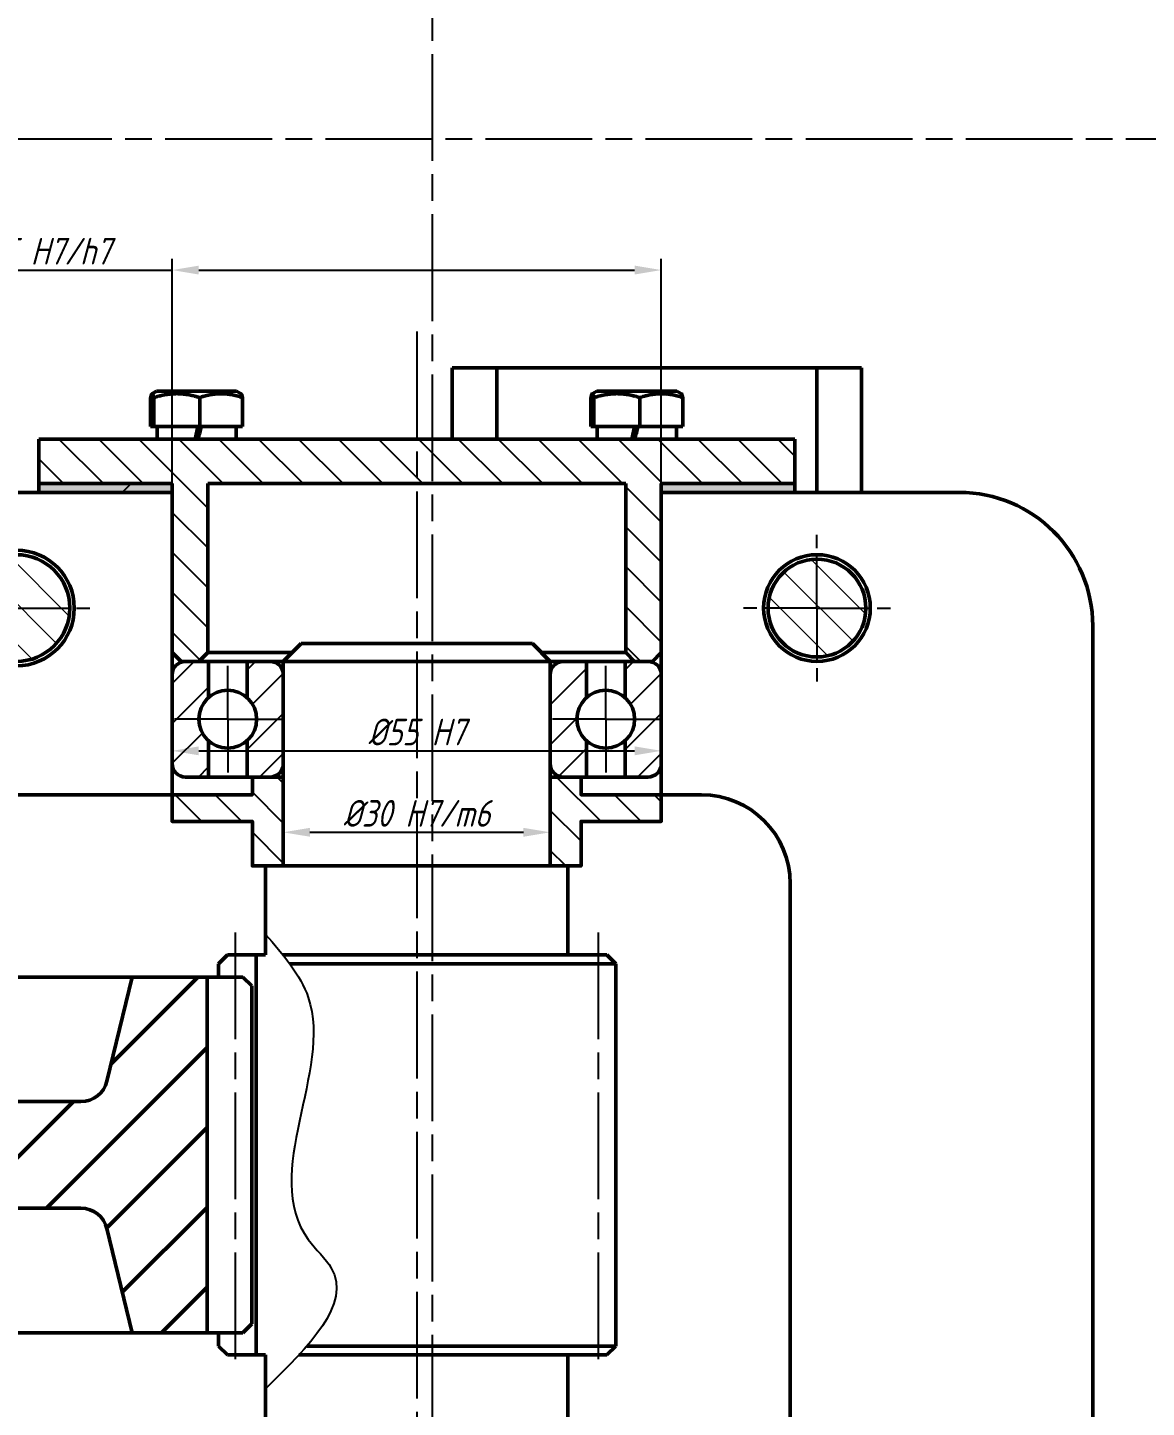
# Model space of a CAD drawing. Header units: millimetres. Extents: x 5133 to 6360, y 1254 to 2395.
# Drawn here: x 5387.6 to 5513.4, y 1828.7 to 1983.8 of the extents above; entities that cross this region are included whole.
import ezdxf

# ---------------------------------------------------------------- set-up
doc = ezdxf.new("R2010")
doc.units = ezdxf.units.MM
doc.linetypes.add('AM_ISO08W050', pattern=[18, 12, -1.5, 3, -1.5])
doc.linetypes.add('AM_ISO08W050x2', pattern=[9, 6, -0.75, 1.5, -0.75])
doc.layers.add('AM_7', color=4, linetype='AM_ISO08W050', lineweight=25)
doc.layers.add('AM_VIS', color=7, linetype='Continuous', lineweight=50)
doc.layers.add('AMV_35_HATCH', color=1, linetype='Continuous')
doc.styles.add('GOST', font='GOST.shx', dxfattribs={"oblique": 15})
doc.dimstyles.new('GOST', dxfattribs={"dimscale": 0, "dimtxt": 3, "dimasz": 3, "dimexe": 1.25, "dimexo": 0, "dimtad": 1, "dimtoh": 1, "dimdec": 3, "dimdsep": 46, "dimtxsty": 'GOST', "dimcen": 5, "dimadec": 3, "dimazin": 2, "dimtfac": 1, "dimtdec": 4, "dimtmove": 1, "dimatfit": 3, "dimfxl": 0, "dimtolj": 1, "dimtzin": 0, "dimarcsym": 0})
pattern_1 = [(135, (824.547, 1246.1898), (-2.245064, -2.245064), [])]
pattern_2 = [(45, (824.547, 1246.1898), (-2.245064, 2.245064), [])]

# ---------------------------------------------------------------- blocks, each defined once
blk = doc.blocks.new('*D6')
at = {"color": 0, "lineweight": -2}
for p, q in [((5403.84, 1911.07), (5403.84, 1901.26)), ((5458.84, 1911.07), (5458.84, 1901.26)), ((5406.84, 1902.51), (5455.84, 1902.51))]:
    blk.add_line(p, q, dxfattribs=at)
at = {"color": 0, "lineweight": 20}
for points in [[(5406.84, 1903.01), (5406.84, 1902.01), (5403.84, 1902.51)], [(5455.84, 1903.01), (5455.84, 1902.01), (5458.84, 1902.51)]]:
    blk.add_solid(points, dxfattribs=at)
at = {"layer": 'Defpoints', "color": 0, "lineweight": 20}
for p in [(5403.84, 1911.07), (5458.84, 1911.07), (5458.84, 1902.51)]:
    blk.add_point(p, dxfattribs=at)
at = {"color": 0, "lineweight": 20, "insert": (5431.34, 1904.63), "char_height": 3, "attachment_point": 5, "style": 'GOST'}
blk.add_mtext('\\A1;\\A1;%%c55 H7 ', dxfattribs=at)
blk = doc.blocks.new('*D7')
at = {"color": 0, "lineweight": -2}
for p, q in [((5403.84, 1932.57), (5403.84, 1957.83)), ((5458.84, 1932.57), (5458.84, 1957.83)), ((5378.85, 1956.58), (5403.84, 1956.58)), ((5406.84, 1956.58), (5455.84, 1956.58))]:
    blk.add_line(p, q, dxfattribs=at)
at = {"color": 0, "lineweight": 20}
for points in [[(5406.84, 1957.08), (5406.84, 1956.08), (5403.84, 1956.58)], [(5455.84, 1957.08), (5455.84, 1956.08), (5458.84, 1956.58)]]:
    blk.add_solid(points, dxfattribs=at)
at = {"layer": 'Defpoints', "color": 0, "lineweight": 20}
for p in [(5458.84, 1956.58), (5403.84, 1932.57), (5458.84, 1932.57)]:
    blk.add_point(p, dxfattribs=at)
at = {"color": 0, "lineweight": 20, "insert": (5388.87, 1958.7), "char_height": 3, "attachment_point": 5, "style": 'GOST'}
blk.add_mtext('\\A1;\\A1;%%c55 H7/h7 ', dxfattribs=at)
blk = doc.blocks.new('*D14')
at = {"color": 0, "lineweight": -2}
for p, q in [((5416.34, 1893.35), (5416.34, 1894.6)), ((5419.34, 1893.35), (5443.34, 1893.35)), ((5446.34, 1893.35), (5446.34, 1894.6))]:
    blk.add_line(p, q, dxfattribs=at)
at = {"color": 0, "lineweight": 20}
for points in [[(5419.34, 1893.85), (5419.34, 1892.85), (5416.34, 1893.35)], [(5443.34, 1893.85), (5443.34, 1892.85), (5446.34, 1893.35)]]:
    blk.add_solid(points, dxfattribs=at)
at = {"layer": 'Defpoints', "color": 0, "lineweight": 20}
for p in [(5416.34, 1893.35), (5446.34, 1893.35), (5446.34, 1893.35)]:
    blk.add_point(p, dxfattribs=at)
at = {"color": 0, "lineweight": 20, "insert": (5431.34, 1895.48), "char_height": 3, "attachment_point": 5, "style": 'GOST'}
blk.add_mtext('\\A1;\\A1;%%c30 H7/m6 ', dxfattribs=at)

msp = doc.modelspace()

# ---------------------------------------------------------------- hatches: boundary and pattern name
h = msp.add_hatch()
h.set_pattern_fill('ANSI31', color=5, angle=90, style=0)
h.set_pattern_definition(pattern_1)
h.paths.add_polyline_path([(5454.84042, 1913.56899), (5455.84042, 1912.56899), (5457.84042, 1912.56899), (5458.84042, 1913.56899), (5458.84042, 1932.56899), (5473.84042, 1932.56899), (5473.84042, 1937.56899), (5388.84042, 1937.56899), (5388.84042, 1932.56899), (5403.84042, 1932.56899), (5403.84042, 1913.56899), (5404.84042, 1912.56899), (5406.84042, 1912.56899), (5407.84042, 1913.56899), (5407.84042, 1932.56899), (5454.84042, 1932.56899)], flags=0)
at = {"lineweight": 50}
msp.add_hatch(color=5, dxfattribs=at).paths.add_polyline_path([(5473.84042, 1932.56899), (5458.84042, 1932.56899), (5458.84042, 1931.56899), (5473.84042, 1931.56899)])
at = {"lineweight": 20}
h = msp.add_hatch(dxfattribs=at)
h.set_pattern_fill('ANSI31', color=5, angle=90, style=0)
h.paths.add_polyline_path([(5476.34042, 1924.06899), (5476.34042, 1918.56899), (5481.84042, 1918.56899, 0.414213562)])
h.paths.add_polyline_path([(5481.84042, 1918.56899), (5476.34042, 1918.56899), (5476.34042, 1913.06899, 0.414213562)])
h.paths.add_polyline_path([(5476.34042, 1918.56899), (5470.84042, 1918.56899, 0.414213562), (5476.34042, 1913.06899)])
h.paths.add_polyline_path([(5476.34042, 1924.06899, 0.414213562), (5470.84042, 1918.56899), (5476.34042, 1918.56899)])
h.paths.add_polyline_path([(5386.34042, 1924.56899), (5386.34042, 1918.56899), (5392.34042, 1918.56899, 0.414213562)])
h.paths.add_polyline_path([(5392.34042, 1918.56899), (5386.34042, 1918.56899), (5386.34042, 1912.56899, 0.414213562)])
h.paths.add_polyline_path([(5386.34042, 1924.56899, 0.414213562), (5380.34042, 1918.56899), (5386.34042, 1918.56899)])
h.paths.add_polyline_path([(5386.34042, 1918.56899), (5380.34042, 1918.56899, 0.414213562), (5386.34042, 1912.56899)])
h.paths.add_polyline_path([(5276.34042, 1924.06899), (5276.34042, 1918.56899), (5281.84042, 1918.56899, 0.414213562)])
h.paths.add_polyline_path([(5281.84042, 1918.56899), (5276.34042, 1918.56899), (5276.34042, 1913.06899, 0.414213562)])
h.paths.add_polyline_path([(5276.34042, 1924.06899, 0.414213562), (5270.84042, 1918.56899), (5276.34042, 1918.56899)])
h.paths.add_polyline_path([(5276.34042, 1918.56899), (5270.84042, 1918.56899, 0.414213562), (5276.34042, 1913.06899)])
h = msp.add_hatch(dxfattribs=at)
h.set_pattern_fill('ANSI31', color=5, angle=90, style=0)
h.paths.add_polyline_path([(5220.34042, 1922.06899), (5220.34042, 1916.56899), (5225.84042, 1916.56899, 0.414213562)])
h.paths.add_polyline_path([(5220.34042, 1922.06899, 0.414213562), (5214.84042, 1916.56899), (5220.34042, 1916.56899)])
h.paths.add_polyline_path([(5220.34042, 1916.56899), (5214.84042, 1916.56899, 0.414213562), (5220.34042, 1911.06899)])
h.paths.add_polyline_path([(5225.84042, 1916.56899), (5220.34042, 1916.56899), (5220.34042, 1911.06899, 0.414213562)])
h.paths.add_polyline_path([(5220.34042, 1803.06899), (5220.34042, 1797.56899), (5225.84042, 1797.56899, 0.414213562)])
h.paths.add_polyline_path([(5220.34042, 1803.06899, 0.414213562), (5214.84042, 1797.56899), (5220.34042, 1797.56899)])
h.paths.add_polyline_path([(5220.34042, 1797.56899), (5214.84042, 1797.56899, 0.414213562), (5220.34042, 1792.06899)])
h.paths.add_polyline_path([(5225.84042, 1797.56899), (5220.34042, 1797.56899), (5220.34042, 1792.06899, 0.414213562)])
h.paths.add_polyline_path([(5276.34042, 1801.06899), (5276.34042, 1795.56899), (5281.84042, 1795.56899, 0.414213562)])
h.paths.add_polyline_path([(5281.84042, 1795.56899), (5276.34042, 1795.56899), (5276.34042, 1790.06899, 0.414213562)])
h.paths.add_polyline_path([(5276.34042, 1801.06899, 0.414213562), (5270.84042, 1795.56899), (5276.34042, 1795.56899)])
h.paths.add_polyline_path([(5276.34042, 1795.56899), (5270.84042, 1795.56899, 0.414213562), (5276.34042, 1790.06899)])
h.paths.add_polyline_path([(5386.34042, 1801.06899), (5386.34042, 1795.56899), (5391.84042, 1795.56899, 0.414213562)])
h.paths.add_polyline_path([(5386.34042, 1801.06899, 0.414213562), (5380.84042, 1795.56899), (5386.34042, 1795.56899)])
h.paths.add_polyline_path([(5386.34042, 1795.56899), (5380.84042, 1795.56899, 0.414213562), (5386.34042, 1790.06899)])
h.paths.add_polyline_path([(5391.84042, 1795.56899), (5386.34042, 1795.56899), (5386.34042, 1790.06899, 0.414213562)])
h.paths.add_polyline_path([(5476.34042, 1801.06899), (5476.34042, 1795.56899), (5481.84042, 1795.56899, 0.414213562)])
h.paths.add_polyline_path([(5476.34042, 1801.06899, 0.414213562), (5470.84042, 1795.56899), (5476.34042, 1795.56899)])
h.paths.add_polyline_path([(5476.34042, 1795.56899), (5470.84042, 1795.56899, 0.414213562), (5476.34042, 1790.06899)])
h.paths.add_polyline_path([(5481.84042, 1795.56899), (5476.34042, 1795.56899), (5476.34042, 1790.06899, 0.414213562)])
h = msp.add_hatch()
h.set_pattern_fill('ANSI31', color=5, angle=90, style=0)
h.set_pattern_definition(pattern_1)
h.paths.add_polyline_path([(5416.34042, 1899.56899), (5412.86651, 1899.56899), (5412.86651, 1897.56899), (5403.84042, 1897.56899), (5403.84042, 1894.56899), (5412.86651, 1894.56899), (5412.86651, 1889.56899), (5416.34042, 1889.56899)])
h.paths.add_polyline_path([(5449.81432, 1894.56899), (5458.84042, 1894.56899), (5458.84042, 1897.56899), (5449.81432, 1897.56899), (5449.81432, 1899.56899), (5446.34042, 1899.56899), (5446.34042, 1889.56899), (5449.81432, 1889.56899)])
at = {"lineweight": 50}
h = msp.add_hatch(dxfattribs=at)
h.set_pattern_fill('ANSI31', color=5, scale=2, style=0)
h.set_pattern_definition([(45, (824.547, 1246.19), (-4.490128, 4.490128), [])])
h.paths.add_polyline_path([(5407.78164, 1877.06899), (5399.34042, 1877.06899), (5396.50751, 1865.36332, -0.346258196), (5393.59168, 1863.06899), (5377.08915, 1863.06899, -0.346258196), (5374.17333, 1865.36332), (5371.34042, 1877.06899), (5356.34042, 1877.06899), (5356.34042, 1837.06899), (5358.84042, 1837.06899), (5371.34042, 1837.06899), (5374.17333, 1848.77465, -0.346258196), (5377.08915, 1851.06899), (5393.59168, 1851.06899, -0.346258196), (5396.50751, 1848.77465), (5399.34042, 1837.06899), (5407.78164, 1837.06899)])
edge = h.paths.add_edge_path()
edge.add_line((5306.34042, 1875.06899), (5306.34042, 1877.06899))
edge.add_line((5306.34042, 1877.06899), (5304.1538, 1877.06899))
edge.add_line((5304.1538, 1877.06899), (5291.34042, 1877.06899))
edge.add_line((5291.34042, 1877.06899), (5288.50751, 1865.36332))
edge.add_arc((5285.59168, 1866.06899), 3, 270, 346.3953237, ccw=False)
edge.add_line((5285.59168, 1863.06899), (5278.85883, 1863.06899))
edge.add_spline(control_points=[(5278.85883, 1863.06899), (5278.38807, 1859.97594), (5278.64935, 1855.59412), (5281.13142, 1852.04413), (5281.85336, 1851.06899)], knot_values=[15.074718582, 15.074718582, 15.074718582, 15.074718582, 24.08048283, 27.590184343, 27.590184343, 27.590184343, 27.590184343], degree=3, periodic=0)
edge.add_line((5281.85336, 1851.06899), (5285.59168, 1851.06899))
edge.add_arc((5285.59168, 1848.06899), 3, 13.6046763, 90, ccw=False)
edge.add_line((5288.50751, 1848.77465), (5291.34042, 1837.06899))
edge.add_line((5291.34042, 1837.06899), (5306.34042, 1837.06899))
edge.add_line((5306.34042, 1837.06899), (5306.34042, 1875.06899))
at = {"layer": 'AMV_35_HATCH'}
h = msp.add_hatch(dxfattribs=at)
h.set_pattern_fill('ANSI31', color=256, scale=6, style=0)
h.set_pattern_definition([(45, (5642.741, 1852.798), (-13.4704, 13.4704), [])])
h.paths.add_polyline_path([(5404.34042, 1931.56899), (5404.34042, 1932.56899), (5388.84042, 1932.56899), (5388.84042, 1931.56899)], flags=0)
msp.add_hatch(color=256, dxfattribs=at).paths.add_polyline_path([(5403.84042, 1931.56899), (5403.84042, 1932.56899), (5388.84042, 1932.56899), (5388.84042, 1931.56899)], flags=0)
h = msp.add_hatch(dxfattribs=at)
h.set_pattern_fill('ANSI31', color=256, style=0)
h.set_pattern_definition(pattern_2)
edge = h.paths.add_edge_path(flags=0)
edge.add_line((5407.91542, 1899.56899), (5407.91542, 1903.65406))
edge.add_ellipse((5410.09042, 1906.06899), major_axis=(-2.2981, 2.2981), ratio=1, start_angle=-2.9922771, end_angle=92.9922771, ccw=False)
edge.add_line((5407.91542, 1908.48391), (5407.91542, 1912.56899))
edge.add_line((5407.91542, 1912.56899), (5405.34042, 1912.56899))
edge.add_ellipse((5405.34042, 1911.06899), major_axis=(-1.06066, 1.06066), ratio=1, start_angle=-45, end_angle=45)
edge.add_line((5403.84042, 1911.06899), (5403.84042, 1901.06899))
edge.add_ellipse((5405.34042, 1901.06899), major_axis=(1.06066, 1.06066), ratio=1, start_angle=135, end_angle=225)
edge.add_line((5405.34042, 1899.56899), (5407.91542, 1899.56899))
h = msp.add_hatch(dxfattribs=at)
h.set_pattern_fill('ANSI31', color=256, style=0)
h.set_pattern_definition([(45, (782.047, 1246.1898), (-2.245064, 2.245064), [])])
edge = h.paths.add_edge_path(flags=0)
edge.add_line((5412.26542, 1903.65406), (5412.26542, 1899.56899))
edge.add_line((5412.26542, 1899.56899), (5414.84042, 1899.56899))
edge.add_ellipse((5414.84042, 1901.06899), major_axis=(1.06066, 1.06066), ratio=1, start_angle=225, end_angle=315)
edge.add_line((5416.34042, 1901.06899), (5416.34042, 1911.06899))
edge.add_ellipse((5414.84042, 1911.06899), major_axis=(-1.06066, 1.06066), ratio=1, start_angle=225, end_angle=315)
edge.add_line((5414.84042, 1912.56899), (5412.26542, 1912.56899))
edge.add_line((5412.26542, 1912.56899), (5412.26542, 1908.48391))
edge.add_ellipse((5410.09042, 1906.06899), major_axis=(-2.2981, 2.2981), ratio=1, start_angle=177.0077229, end_angle=272.9922771, ccw=False)
h = msp.add_hatch(dxfattribs=at)
h.set_pattern_fill('ANSI31', color=256, style=0)
h.set_pattern_definition(pattern_2)
edge = h.paths.add_edge_path(flags=0)
edge.add_ellipse((5447.84042, 1901.06899), major_axis=(-1.06066, 1.06066), ratio=1, start_angle=45, end_angle=135)
edge.add_line((5447.84042, 1899.56899), (5450.41542, 1899.56899))
edge.add_line((5450.41542, 1899.56899), (5450.41542, 1903.65406))
edge.add_ellipse((5452.59042, 1906.06899), major_axis=(-2.2981, 2.2981), ratio=1, start_angle=-2.9922771, end_angle=92.9922771, ccw=False)
edge.add_line((5450.41542, 1908.48391), (5450.41542, 1912.56899))
edge.add_line((5450.41542, 1912.56899), (5447.84042, 1912.56899))
edge.add_ellipse((5447.84042, 1911.06899), major_axis=(1.06066, 1.06066), ratio=1, start_angle=45, end_angle=135)
edge.add_line((5446.34042, 1911.06899), (5446.34042, 1901.06899))
h = msp.add_hatch(dxfattribs=at)
h.set_pattern_fill('ANSI31', color=256, style=0)
h.set_pattern_definition(pattern_2)
edge = h.paths.add_edge_path(flags=0)
edge.add_line((5454.76542, 1903.65406), (5454.76542, 1899.56899))
edge.add_line((5454.76542, 1899.56899), (5457.34042, 1899.56899))
edge.add_ellipse((5457.34042, 1901.06899), major_axis=(1.06066, 1.06066), ratio=1, start_angle=225, end_angle=315)
edge.add_line((5458.84042, 1901.06899), (5458.84042, 1911.06899))
edge.add_ellipse((5457.34042, 1911.06899), major_axis=(-1.06066, 1.06066), ratio=1, start_angle=225, end_angle=315)
edge.add_line((5457.34042, 1912.56899), (5454.76542, 1912.56899))
edge.add_line((5454.76542, 1912.56899), (5454.76542, 1908.48391))
edge.add_ellipse((5452.59042, 1906.06899), major_axis=(-2.2981, 2.2981), ratio=1, start_angle=177.0077229, end_angle=272.9922771, ccw=False)

# ---------------------------------------------------------------- linework, layer by layer
at = {"color": 5}
msp.add_spline([(5414.34042, 1881.87482), (5419.14532, 1874.76691), (5419.14532, 1847.56602), (5421.73729, 1844.33446), (5414.34042, 1830.77831)], degree=3, dxfattribs=at)
at = {"layer": 'AM_7'}
for p, q in [((5433.07034, 2394.85127), (5433.07034, 1547.85127)), ((5133.07034, 1971.35127), (5733.07034, 1971.35127)), ((5431.34042, 1949.67869), (5431.34042, 1761.56899)), ((5410.93539, 1882.08526), (5410.93539, 1832.62236)), ((5451.74545, 1882.08526), (5451.74545, 1832.62236))]:
    msp.add_line(p, q, dxfattribs=at)
at = {"layer": 'AM_7', "linetype": 'AM_ISO08W050x2'}
for p, q in [((5476.34042, 1918.56899), (5476.34042, 1927.56899)), ((5386.34042, 1918.56899), (5395.34042, 1918.56899)), ((5476.34042, 1918.56899), (5467.34042, 1918.56899)), ((5476.34042, 1918.56899), (5485.34042, 1918.56899)), ((5476.34042, 1918.56899), (5476.34042, 1909.56899)), ((5410.09042, 1906.06899), (5410.09042, 1912.31899)), ((5452.59042, 1906.06899), (5452.59042, 1912.31899)), ((5410.09042, 1906.06899), (5403.84042, 1906.06899)), ((5410.09042, 1906.06899), (5416.34042, 1906.06899)), ((5410.09042, 1906.06899), (5410.09042, 1899.81899)), ((5452.59042, 1906.06899), (5446.34042, 1906.06899)), ((5452.59042, 1906.06899), (5458.84042, 1906.06899)), ((5452.59042, 1906.06899), (5452.59042, 1899.81899))]:
    msp.add_line(p, q, dxfattribs=at)
at = {"layer": 'AM_VIS'}
for p, q in [((5435.34042, 1945.56899), (5435.34042, 1937.56899)), ((5435.34042, 1945.56899), (5440.34042, 1945.56899)), ((5440.34042, 1945.56899), (5476.34042, 1945.56899)), ((5440.34042, 1937.56899), (5440.34042, 1945.56899)), ((5476.34042, 1945.56899), (5476.34042, 1931.56899)), ((5476.34042, 1945.56899), (5481.34042, 1945.56899)), ((5481.34042, 1931.56899), (5481.34042, 1945.56899)), ((5402.09168, 1942.96899), (5401.58078, 1942.67402)), ((5402.09168, 1942.96899), (5404.57946, 1942.96899)), ((5404.57946, 1942.96899), (5411.09168, 1942.96899)), ((5411.09168, 1942.96899), (5411.60258, 1942.67402)), ((5451.58916, 1942.96899), (5451.07826, 1942.67402)), ((5451.58916, 1942.96899), (5454.07693, 1942.96899)), ((5454.07693, 1942.96899), (5460.58916, 1942.96899)), ((5460.58916, 1942.96899), (5461.10005, 1942.67402)), ((5401.42621, 1938.96899), (5401.42621, 1942.23286)), ((5401.77114, 1938.96899), (5401.77114, 1942.23286)), ((5406.94062, 1942.23286), (5406.94062, 1938.96899)), ((5411.75715, 1938.96899), (5411.75715, 1942.23286)), ((5450.92368, 1938.96899), (5450.92368, 1942.23286)), ((5451.26861, 1938.96899), (5451.26861, 1942.23286)), ((5456.4381, 1942.23286), (5456.4381, 1938.96899)), ((5461.25463, 1938.96899), (5461.25463, 1942.23286)), ((5401.42621, 1938.96899), (5401.77114, 1938.96899)), ((5401.77114, 1938.96899), (5406.94062, 1938.96899)), ((5402.14168, 1937.56899), (5402.14168, 1938.96899)), ((5406.94062, 1938.96899), (5411.75715, 1938.96899)), ((5411.04168, 1937.56899), (5411.04168, 1938.96899)), ((5450.92368, 1938.96899), (5451.26861, 1938.96899)), ((5451.26861, 1938.96899), (5456.4381, 1938.96899)), ((5451.63916, 1937.56899), (5451.63916, 1938.96899)), ((5456.4381, 1938.96899), (5461.25463, 1938.96899)), ((5460.53916, 1937.56899), (5460.53916, 1938.96899)), ((5388.84042, 1937.56899), (5473.84042, 1937.56899)), ((5388.84042, 1932.56899), (5388.84042, 1937.56899)), ((5473.84042, 1937.56899), (5473.84042, 1932.56899)), ((5388.84042, 1932.56899), (5403.84042, 1932.56899)), ((5403.84042, 1932.56899), (5388.84042, 1932.56899)), ((5388.84042, 1931.56899), (5388.84042, 1932.56899)), ((5403.84042, 1932.56899), (5403.84042, 1931.56899)), ((5403.84042, 1913.56899), (5403.84042, 1932.56899)), ((5454.84042, 1932.56899), (5407.84042, 1932.56899)), ((5407.84042, 1932.56899), (5407.84042, 1913.56899)), ((5454.84042, 1913.56899), (5454.84042, 1932.56899)), ((5458.84042, 1932.56899), (5473.84042, 1932.56899)), ((5458.84042, 1931.56899), (5458.84042, 1932.56899)), ((5473.84042, 1932.56899), (5458.84042, 1932.56899)), ((5458.84042, 1932.56899), (5458.84042, 1913.56899)), ((5473.84042, 1932.56899), (5473.84042, 1931.56899)), ((5368.84042, 1931.56899), (5403.84042, 1931.56899)), ((5403.84042, 1931.56899), (5388.84042, 1931.56899)), ((5403.84042, 1897.56899), (5403.84042, 1931.56899)), ((5458.84042, 1931.56899), (5458.84042, 1897.56899)), ((5458.84042, 1931.56899), (5492.34042, 1931.56899)), ((5473.84042, 1931.56899), (5458.84042, 1931.56899)), ((5507.34042, 1916.56899), (5507.34042, 1797.56899)), ((5404.84042, 1912.56899), (5403.84042, 1913.56899)), ((5407.84042, 1913.56899), (5406.84042, 1912.56899)), ((5417.34042, 1913.56899), (5407.84042, 1913.56899)), ((5416.34042, 1912.56899), (5418.34042, 1914.56899)), ((5418.34042, 1914.56899), (5444.34042, 1914.56899)), ((5444.34042, 1914.56899), (5446.34042, 1912.56899)), ((5454.84042, 1913.56899), (5445.34042, 1913.56899)), ((5455.84042, 1912.56899), (5454.84042, 1913.56899)), ((5458.84042, 1913.56899), (5457.84042, 1912.56899)), ((5406.84042, 1912.56899), (5404.84042, 1912.56899)), ((5405.34042, 1912.56899), (5407.91542, 1912.56899)), ((5407.91542, 1912.56899), (5412.26542, 1912.56899)), ((5407.91542, 1912.56899), (5407.91542, 1908.48391)), ((5412.26542, 1908.48391), (5412.26542, 1912.56899)), ((5412.26542, 1912.56899), (5414.84042, 1912.56899)), ((5414.84042, 1912.56899), (5416.34042, 1912.56899)), ((5416.34042, 1889.56899), (5416.34042, 1912.56899)), ((5416.34042, 1912.56899), (5446.34042, 1912.56899)), ((5446.34042, 1912.56899), (5447.84042, 1912.56899)), ((5446.34042, 1912.56899), (5446.34042, 1889.56899)), ((5447.84042, 1912.56899), (5450.41542, 1912.56899)), ((5450.41542, 1912.56899), (5454.76542, 1912.56899)), ((5450.41542, 1912.56899), (5450.41542, 1908.48391)), ((5454.76542, 1908.48391), (5454.76542, 1912.56899)), ((5454.76542, 1912.56899), (5457.34042, 1912.56899)), ((5457.84042, 1912.56899), (5455.84042, 1912.56899)), ((5403.84042, 1901.06899), (5403.84042, 1911.06899)), ((5416.34042, 1911.06899), (5416.34042, 1901.06899)), ((5446.34042, 1901.06899), (5446.34042, 1911.06899)), ((5458.84042, 1911.06899), (5458.84042, 1901.06899)), ((5407.91542, 1903.65406), (5407.91542, 1899.56899)), ((5412.26542, 1899.56899), (5412.26542, 1903.65406)), ((5450.41542, 1903.65406), (5450.41542, 1899.56899)), ((5454.76542, 1899.56899), (5454.76542, 1903.65406)), ((5407.91542, 1899.56899), (5405.34042, 1899.56899)), ((5407.91542, 1899.56899), (5412.26542, 1899.56899)), ((5414.84042, 1899.56899), (5412.26542, 1899.56899)), ((5414.84042, 1899.56899), (5416.34042, 1899.56899)), ((5446.34042, 1899.56899), (5447.84042, 1899.56899)), ((5450.41542, 1899.56899), (5447.84042, 1899.56899)), ((5450.41542, 1899.56899), (5454.76542, 1899.56899)), ((5457.34042, 1899.56899), (5454.76542, 1899.56899)), ((5368.84042, 1897.56899), (5403.84042, 1897.56899)), ((5412.86651, 1897.56899), (5403.84042, 1897.56899)), ((5458.84042, 1897.56899), (5449.81432, 1897.56899)), ((5458.84042, 1897.56899), (5463.34042, 1897.56899)), ((5414.34042, 1879.56899), (5414.34042, 1889.56899)), ((5414.34042, 1889.56899), (5448.34042, 1889.56899)), ((5446.34042, 1889.56899), (5448.34042, 1889.56899)), ((5448.34042, 1889.56899), (5448.34042, 1879.56899)), ((5473.34042, 1887.56899), (5473.34042, 1826.56899)), ((5410.0496, 1879.56899), (5409.0496, 1878.56899)), ((5410.0496, 1879.56899), (5412.42127, 1879.56899)), ((5412.42127, 1879.56899), (5413.28726, 1879.56899)), ((5413.28726, 1879.56899), (5413.28726, 1834.56899)), ((5413.28726, 1879.56899), (5414.34042, 1879.56899)), ((5416.29421, 1879.56899), (5452.72564, 1879.56899)), ((5448.34042, 1879.56899), (5449.39357, 1879.56899)), ((5449.39357, 1879.56899), (5450.29285, 1879.56899)), ((5452.72564, 1879.56899), (5453.72564, 1878.56899)), ((5409.0496, 1877.06899), (5409.0496, 1878.56899)), ((5453.72564, 1878.56899), (5417.06304, 1878.56899)), ((5453.72564, 1835.56899), (5453.72564, 1878.56899)), ((5371.34042, 1877.06899), (5399.34042, 1877.06899)), ((5396.50751, 1865.36332), (5399.34042, 1877.06899)), ((5399.34042, 1877.06899), (5411.80572, 1877.06899)), ((5407.78164, 1837.06899), (5407.78164, 1877.06899)), ((5411.80572, 1877.06899), (5412.80572, 1876.06899)), ((5412.80572, 1838.06899), (5412.80572, 1876.06899)), ((5377.08915, 1863.06899), (5393.59168, 1863.06899)), ((5393.59168, 1851.06899), (5377.08915, 1851.06899)), ((5399.34042, 1837.06899), (5396.50751, 1848.77465)), ((5412.80572, 1838.06899), (5411.80572, 1837.06899)), ((5399.34042, 1837.06899), (5371.34042, 1837.06899)), ((5411.80572, 1837.06899), (5399.34042, 1837.06899)), ((5409.0496, 1835.56899), (5409.0496, 1837.06899)), ((5410.0496, 1834.56899), (5409.0496, 1835.56899)), ((5410.0496, 1834.56899), (5412.42127, 1834.56899)), ((5412.42127, 1834.56899), (5413.28726, 1834.56899)), ((5414.34042, 1834.56899), (5413.28726, 1834.56899)), ((5414.34042, 1824.56899), (5414.34042, 1834.56899)), ((5449.39357, 1834.56899), (5418.08711, 1834.56899)), ((5453.72564, 1835.56899), (5418.98229, 1835.56899)), ((5448.34042, 1834.56899), (5448.34042, 1824.56899)), ((5449.39357, 1834.56899), (5450.29285, 1834.56899)), ((5450.29285, 1834.56899), (5452.72564, 1834.56899)), ((5453.72564, 1835.56899), (5452.72564, 1834.56899))]:
    msp.add_line(p, q, dxfattribs=at)
for points in [[(5416.34042, 1889.56899), (5412.86651, 1889.56899), (5412.86651, 1894.56899), (5403.84042, 1894.56899), (5403.84042, 1897.56899), (5412.86651, 1897.56899), (5412.86651, 1899.56899), (5416.34042, 1899.56899), (5416.34042, 1889.56899)], [(5446.34042, 1889.56899), (5449.81432, 1889.56899), (5449.81432, 1894.56899), (5458.84042, 1894.56899), (5458.84042, 1897.56899), (5449.81432, 1897.56899), (5449.81432, 1899.56899), (5446.34042, 1899.56899), (5446.34042, 1889.56899)]]:
    msp.add_lwpolyline(points, dxfattribs=at)
for centre, radius in [((5386.34042, 1918.56899), 6.5), ((5386.34042, 1918.56899), 6), ((5476.34042, 1918.56899), 6), ((5476.34042, 1918.56899), 5.5), ((5410.09042, 1906.06899), 3.25), ((5452.59042, 1906.06899), 3.25)]:
    msp.add_circle(centre, radius, dxfattribs=at)
for centre, radius, start, end in [((5492.34042, 1916.56899), 15, 0, 90), ((5405.34042, 1911.06899), 1.5, 90, 180), ((5414.84042, 1911.06899), 1.5, 0, 90), ((5447.84042, 1911.06899), 1.5, 90, 180), ((5457.34042, 1911.06899), 1.5, 0, 90), ((5405.34042, 1901.06899), 1.5, 180, 270), ((5414.84042, 1901.06899), 1.5, 270, 0), ((5447.84042, 1901.06899), 1.5, 180, 270), ((5457.34042, 1901.06899), 1.5, 270, 0), ((5463.34042, 1887.56899), 10, 0, 90), ((5393.59168, 1866.06899), 3, 270, 346.3953237), ((5393.59168, 1848.06899), 3, 13.6046763, 90)]:
    msp.add_arc(centre, radius, start, end, dxfattribs=at)
at = {"layer": 'AM_VIS', "extrusion": (1.10147e-17, 4.01499e-17, -1)}
for centre in [(5410.07025, 1939.73828), (5459.16878, 1939.73828)]:
    msp.add_ellipse(centre, major_axis=(3.34687, 12.19977), ratio=0.240392781, start_param=4.468162043, end_param=4.583572319, dxfattribs=at)
at = {"layer": 'AM_VIS', "extrusion": (0, 0, -1)}
for centre in [(5410.07025, 1938.19969), (5459.16878, 1938.19969)]:
    msp.add_ellipse(centre, major_axis=(3.34687, 12.19977), ratio=0.240392781, start_param=4.594926212, end_param=4.709498201, dxfattribs=at)
at = {"layer": 'AM_VIS'}
for points, weights in [([(5401.77114, 1942.23286), (5401.59867, 1943.06577), (5401.42621, 1942.23286)], [1, 1.15455095302, 1]), ([(5406.94062, 1942.23286), (5404.35588, 1943.06771), (5401.77114, 1942.23286)], [1, 1.155, 1]), ([(5411.75715, 1942.23286), (5409.34889, 1943.06577), (5406.94062, 1942.23286)], [1, 1.15455095302, 1]), ([(5411.60258, 1942.67402), (5411.67439, 1942.63256), (5411.75715, 1942.23286)], [1.07631224583, 1.06864795601, 1]), ([(5451.26861, 1942.23286), (5451.09615, 1943.06577), (5450.92368, 1942.23286)], [1, 1.15455095302, 1]), ([(5456.4381, 1942.23286), (5453.85335, 1943.06771), (5451.26861, 1942.23286)], [1, 1.155, 1]), ([(5461.25463, 1942.23286), (5458.84636, 1943.06577), (5456.4381, 1942.23286)], [1, 1.15455095302, 1]), ([(5461.10005, 1942.67402), (5461.17186, 1942.63256), (5461.25463, 1942.23286)], [1.07631224583, 1.06864795601, 1])]:
    msp.add_rational_spline(points, weights, degree=2, dxfattribs=at)

# ---------------------------------------------------------------- dimensions: what is measured, and where the dimension line sits
at = {"color": 5, "lineweight": 20}
dim = msp.add_linear_dim(base=(5458.84042, 1956.57552), p1=(5403.84042, 1932.56899), p2=(5458.84042, 1932.56899), text='\\A1;%%c55 H7/h7 ', dimstyle='GOST', override={"dimscale": 1, "dimgap": 0.625, "dimlfac": 1, "dimsah": 1, "dimse1": 0, "dimse2": 0, "dimsd1": 0, "dimsd2": 0, "dimtmove": 1}, dxfattribs=at)
dim.commit()
dim.dimension.update_dxf_attribs({"geometry": '*D7', "text_midpoint": (5388.8692, 1958.70052), "dimtype": 160})
for base, p1, p2, text, picture, middle in [((5458.84042, 1902.50927), (5403.84042, 1911.06899), (5458.84042, 1911.06899), '\\A1;%%c55 H7 ', '*D6', (5431.34042, 1904.63427)), ((5446.34042, 1893.35439), (5416.34042, 1893.35439), (5446.34042, 1893.35439), '\\A1;%%c30 H7/m6 ', '*D14', (5431.34042, 1895.47939))]:
    dim = msp.add_linear_dim(base=base, p1=p1, p2=p2, text=text, dimstyle='GOST', override={"dimscale": 1, "dimgap": 0.625, "dimlfac": 1, "dimsah": 1, "dimse1": 0, "dimse2": 0, "dimsd1": 0, "dimsd2": 0, "dimtmove": 1}, dxfattribs=at)
    dim.commit()
    dim.dimension.update_dxf_attribs({"geometry": picture, "text_midpoint": middle})

doc.saveas('drawing.dxf')
